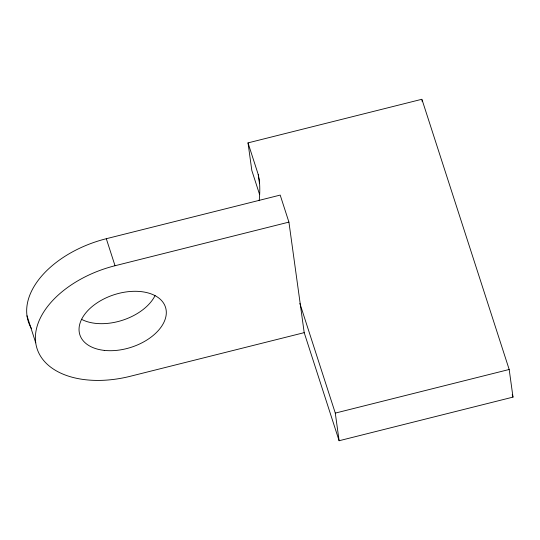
<?xml version="1.0" encoding="UTF-8"?>
<svg xmlns="http://www.w3.org/2000/svg" width="540" height="540" viewBox="0 0 540 540"><rect width="100%" height="100%" fill="white"/><g stroke="black" fill="none" stroke-linecap="round" stroke-linejoin="round"><path stroke-width="0.81" d="M259.49 194.225L251.836 170.519L248.015 142.884L421.902 99.266L509.18 369.482L513 397.116L339.113 440.735L304.202 332.647L288.92 222.116L280.193 195.089L106.306 238.714A89.964 55.262 -17.9 0 0 31.516 328.658M27 315.792L35.728 342.812A89.964 55.262 -17.9 0 1 115.034 265.734L288.92 222.116M304.202 332.647L130.316 376.272A89.964 55.262 -17.9 0 1 35.728 342.812M339.113 440.735L335.293 413.1L509.18 369.482M512.224 394.706L513 397.116M248.015 142.884L258.221 174.488L259.288 179.8A159.037 124.76 -7.9 0 1 259.16 200.738M299.869 303.426L335.293 413.1M106.306 238.714L115.034 265.734M422.017 100.076L422.24 101.702M258.221 174.488L259.457 183.431M155.075 295.542A44.982 27.634 -17.9 0 1 81.432 319.268M104.247 350.386A44.982 27.634 -17.9 0 0 166.144 310.095A44.982 27.634 -17.9 0 0 97.625 302.522A44.982 27.634 -17.9 0 0 104.247 350.386"/></g></svg>
